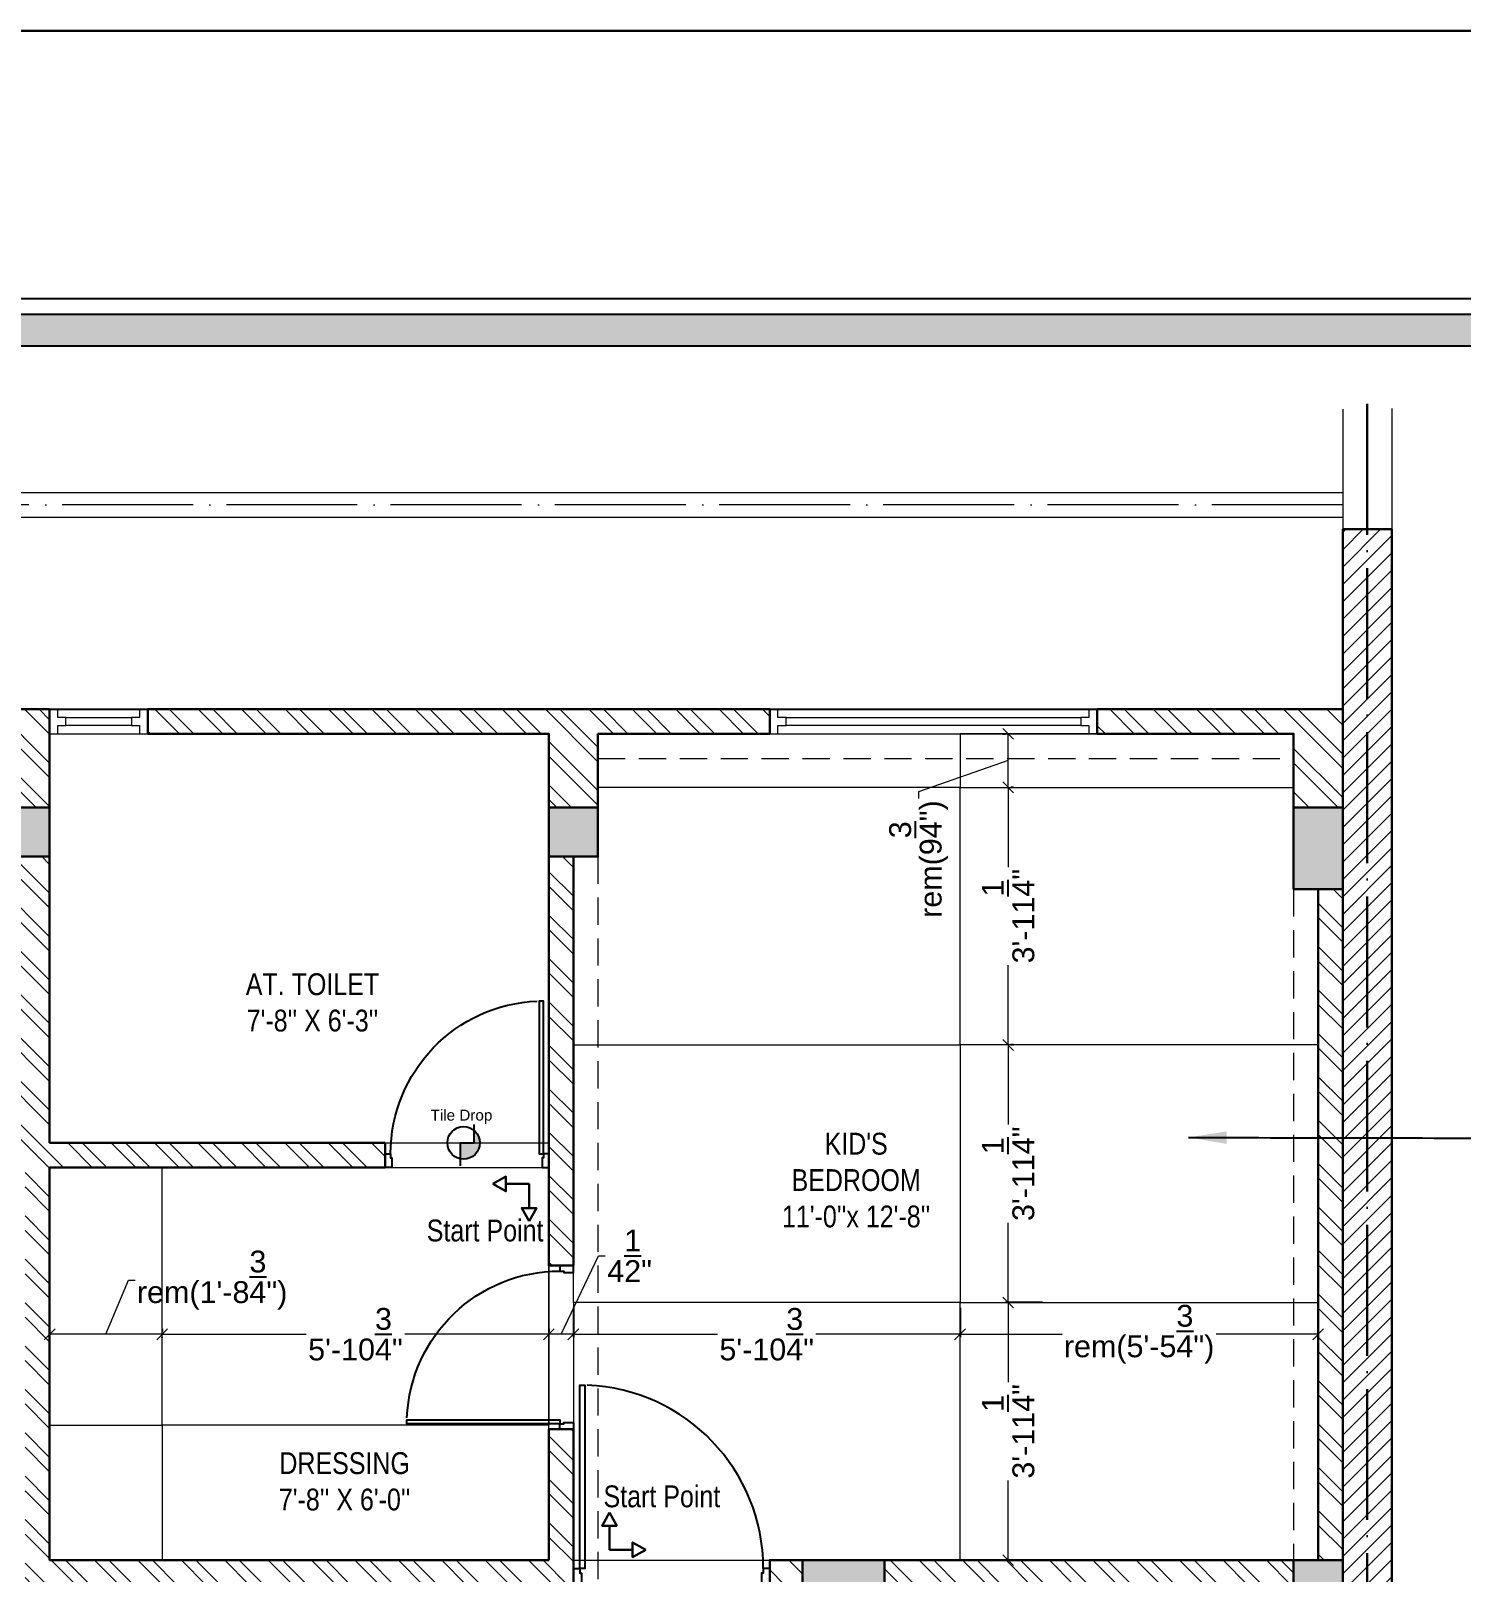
# Model space of a CAD drawing. Header units: millimetres. Extents: x 56222 to 3066687, y -650199 to -121287.
# Drawn here: x 152123.3 to 152385.4, y -179557.8 to -179275.2 of the extents above; entities that cross this region are included whole.
import ezdxf

# ---------------------------------------------------------------- set-up
doc = ezdxf.new("R2010")
doc.units = ezdxf.units.MM
doc.header["$MEASUREMENT"] = 0
doc.header["$PDMODE"] = 35
doc.linetypes.add('ACAD_ISO04W100', pattern=[30, 24, -3, 0, -3])
doc.linetypes.add('DASHED', pattern=[0.75, 0.5, -0.25])
doc.layers.get('Defpoints').update_dxf_attribs({"color": 220})
for name, color, linetype in [('AR DOOR', 40, 'Continuous'), ('AR ELE-5', 134, 'Continuous'), ('WIN', 250, 'Continuous')]:
    doc.layers.add(name, color=color, linetype=linetype)
for name, color, linetype, lineweight in [('COLUMN', 1, 'Continuous', 30), ('dim05', 1, 'Continuous', 13), ('Electrical', 84, 'Continuous', 30), ('FIRST FLOOR', 7, 'Continuous', 9), ('FIRST FLOOR ( DW_RAIL )', 7, 'Continuous', 9), ('FIRST FLOOR ( TEXT )', 7, 'Continuous', 9), ('FIRST FLOOR_( PLine )_', 251, 'Continuous', 30), ('GROUND FLOOR', 7, 'Continuous', 9), ('GROUND FLOOR  ( HATCH )', 251, 'Continuous', 9), ('Labelling', 1, 'Continuous', 25), ('NAME PLATE', 7, 'Continuous', 25), ('wall', 7, 'Continuous', 30), ('X_PLOT', 1, 'Continuous', 9), ('XX~SLAB ( BEAM )~ ( DIM )', 7, 'Continuous', 9)]:
    doc.layers.add(name, color=color, linetype=linetype, lineweight=lineweight)
doc.layers.add('hatch', color=253, linetype='Continuous', lineweight=0, transparency=0.4)
doc.layers.add('XX~SLAB ( PLINE )', color=251, linetype='Continuous', plot=False)
doc.styles.add('Arial', font='arial.ttf')
doc.styles.add('Cn_BT_9 ( BOLD )', font='swisscb.ttf', dxfattribs={"height": 9})
doc.styles.add('KATHA', font='swissc.ttf')
doc.styles.get("Standard").update_dxf_attribs({"font": 'arial.ttf', "height": 6})
doc.dimstyles.new('Cn_BT_9 ( BOLD )', dxfattribs={"dimtxt": 9, "dimasz": 5, "dimexe": 1.5, "dimexo": 0, "dimgap": 0.09, "dimtad": 0, "dimzin": 3, "dimdsep": 46, "dimlunit": 4, "dimtxsty": 'Cn_BT_9 ( BOLD )', "dimblk": 'DOT', "dimcen": 0.09, "dimdle": 1.5, "dimclrd": 251, "dimclre": 251, "dimclrt": 5, "dimadec": 0, "dimazin": 0, "dimtfac": 0.75, "dimtofl": 0, "dimtmove": 0, "dimatfit": 3, "dimfxl": 0, "dimtolj": 1, "dimtzin": 0, "dimlwd": 15, "dimlwe": 15, "dimarcsym": 0})
doc.dimstyles.new('ISO-25', dxfattribs={"dimtxt": 2.5, "dimasz": 1, "dimexe": 0.5, "dimexo": 1, "dimtad": 0, "dimdec": 1, "dimlunit": 4, "dimtxsty": 'Standard', "dimblk": 'OBLIQUE', "dimcen": 2.5, "dimclrd": 1, "dimclre": 1, "dimclrt": 5, "dimadec": 0, "dimazin": 0, "dimtfac": 1, "dimtdec": 1, "dimtmove": 0, "dimatfit": 3, "dimfxl": 1, "dimlwd": -1, "dimarcsym": 0})
pattern_1 = [(50, (0, 0), (3.586300913, -0.313760675), [0.375, -4.125]), (355, (0, 0), (-0.69375667, 3.76096067), [0.3, -3.3]), (100.4514445, (0.299, -0.026), (2.892544234, 3.447199955), [0.31870096, -3.50571056]), (46.1842, (0, 1), (5.33620665, -0.8275964), [0.5625, -6.1875]), (96.6356355, (0.4447, 0.931), (4.67330973, 4.870593), [0.47805171, -5.2585688]), (351.184164, (0, 1), (4.67330973, 4.870593), [0.45, -4.95]), (21, (0.5, 0.75), (2.98453526, -2.013094453), [0.375, -4.125]), (326, (0.5, 0.75), (1.21657666, 3.625750225), [0.3, -3.3]), (71.4514447, (0.7487, 0.5822), (4.201111884, 1.612655764), [0.31870095, -3.50571056]), (37.5, (0, 0), (0.0607992766, 1.664469269), [0, -3.26, 0, -3.35, 0, -3.3125]), (7.5, (0, 0), (1.315347687, 1.97205856), [0, -1.91, 0, -3.185, 0, -1.2625]), (327.5, (-1.115, 0), (2.669112181, -0.112774359), [0, -1.25, 0, -3.9, 0, -5.175]), (317.5, (-1.615, 0), (2.915930847, 0.500524912), [0, -1.625, 0, -2.59, 0, -3.675])]

# ---------------------------------------------------------------- blocks, each defined once
blk = doc.blocks.new('*U19')
for points in [[(-1160, 0), (-1120, 0), (-1120, 30), (-1110, 30), (-1110, 100), (-1160, 100)], [(40, 0), (0, 0), (0, 30), (-10, 30), (-10, 100), (40, 100)], [(0, 0), (0, -1120), (-30, -1120), (-30, 0)]]:
    blk.add_lwpolyline(points, close=True)
at = {"layer": 'AR ELE-5', "linetype": 'ByBlock', "ltscale": 15}
blk.add_arc((1.6, 0.7), 1121.6, 180.03474, 267.62699, dxfattribs=at)
blk = doc.blocks.new('*U29')
for points in [[(-40, 0), (0, 0), (0, 30), (10, 30), (10, 100), (-40, 100)], [(0, 0), (0, -1120), (30, -1120), (30, 0)], [(1160, 0), (1120, 0), (1120, 30), (1110, 30), (1110, 100), (1160, 100)]]:
    blk.add_lwpolyline(points, close=True)
at = {"layer": 'AR ELE-5', "linetype": 'ByBlock', "ltscale": 15}
blk.add_arc((-2, 1), 1122, 272.373, 359.9653, dxfattribs=at)
blk = doc.blocks.new('sd d')
at = {"color": 5, "lineweight": 30}
for p, q in [((3321370.72, -510816.44, 0), (3321370.72, -510812.03, 0)), ((3321366.49, -510816.44, 0), (3321370.72, -510816.44, 0))]:
    blk.add_line(p, q, dxfattribs=at)
at = {"color": 5, "lineweight": 30, "elevation": 0}
for points in [[(3321370.72, -510812.03), (3321369.37, -510812.03), (3321370.72, -510809.6)], [(3321370.72, -510812.03), (3321372.06, -510812.03), (3321370.72, -510809.6)], [(3321366.49, -510816.44), (3321366.49, -510815.09), (3321364.06, -510816.44)], [(3321366.49, -510816.44), (3321366.49, -510817.78), (3321364.06, -510816.44)]]:
    blk.add_lwpolyline(points, dxfattribs=at)
blk = doc.blocks.new('LAYOUT FILE')
at = {"layer": 'NAME PLATE', "true_color": 0xd39e00}
h = blk.add_hatch(color=42, dxfattribs=at)
h.paths.add_polyline_path([(3346889.83, -513806.18), (3346889.83, -514260.7), (3347535.56, -514260.7), (3347535.56, -513806.18)])
h.paths.add_polyline_path([(3346894.36, -513810.71), (3347531.03, -513810.71), (3347531.03, -514256.17), (3346894.36, -514256.17)], flags=16)
at = {"layer": 'NAME PLATE', "color": 42, "true_color": 0xd39e00}
for points in [[(3346887.56, -513803.91), (3347537.83, -513803.91), (3347537.83, -514262.96), (3346887.56, -514262.96)], [(3346889.83, -513806.18), (3347535.56, -513806.18), (3347535.56, -514260.7), (3346889.83, -514260.7)], [(3346894.36, -513810.71), (3347531.03, -513810.71), (3347531.03, -514256.17), (3346894.36, -514256.17)]]:
    blk.add_lwpolyline(points, close=True, dxfattribs=at)
blk = doc.blocks.new('_Oblique')
at = {"layer": 'wall', "color": 0, "lineweight": -2}
blk.add_line((-0.5, -0.5), (0.5, 0.5), dxfattribs=at)
blk = doc.blocks.new('*D200')
at = {"layer": 'Defpoints', "color": 0, "lineweight": 30, "transparency": 16777216}
for p in [(152302.38, -179508.4), (152309.69, -179508.4), (152309.69, -179555.63)]:
    blk.add_point(p, dxfattribs=at)
at = {"layer": 'dim05', "color": 1, "linetype": 'Continuous', "lineweight": -2, "transparency": 16777216}
for p, q in [((152308.69, -179508.4), (152301.88, -179508.4)), ((152308.69, -179555.63), (152301.88, -179555.63))]:
    blk.add_line(p, q, dxfattribs=at)
at = {"layer": 'dim05', "color": 1, "linetype": 'Continuous', "transparency": 16777216}
for p, q in [((152302.38, -179508.4), (152302.38, -179523.01)), ((152302.38, -179555.63), (152302.38, -179541.03))]:
    blk.add_line(p, q, dxfattribs=at)
at = {"layer": 'dim05', "color": 1, "transparency": 16777216, "xscale": 2, "yscale": 2, "zscale": 2}
for p, rotation in [((152302.38, -179508.4), 90), ((152302.38, -179555.63), 270)]:
    blk.add_blockref('_Oblique', p, dxfattribs=dict(at, rotation=rotation))
at = {"layer": 'dim05', "color": 5, "lineweight": 25, "transparency": 16777216, "insert": (152302.38, -179532.02), "char_height": 4, "attachment_point": 5, "rotation": 90, "style": 'Arial'}
blk.add_mtext('3\'-11{\\H1x;\\S1/4;}"', dxfattribs=at)
blk = doc.blocks.new('*D201')
at = {"layer": 'Defpoints', "color": 0, "lineweight": 30, "transparency": 16777216}
for p in [(152302.38, -179461.18), (152302.38, -179461.18), (152302.38, -179508.4)]:
    blk.add_point(p, dxfattribs=at)
at = {"layer": 'dim05', "color": 1, "linetype": 'Continuous', "transparency": 16777216}
for p, q in [((152302.38, -179461.18), (152302.38, -179475.78)), ((152302.38, -179508.4), (152302.38, -179493.8))]:
    blk.add_line(p, q, dxfattribs=at)
at = {"layer": 'dim05', "color": 1, "linetype": 'Continuous', "lineweight": -2, "transparency": 16777216}
for p, q in [((152303.38, -179461.18), (152302.88, -179461.18)), ((152303.38, -179508.4), (152302.88, -179508.4))]:
    blk.add_line(p, q, dxfattribs=at)
at = {"layer": 'dim05', "color": 1, "transparency": 16777216, "xscale": 2, "yscale": 2, "zscale": 2}
for p, rotation in [((152302.38, -179461.18), 90), ((152302.38, -179508.4), 270)]:
    blk.add_blockref('_Oblique', p, dxfattribs=dict(at, rotation=rotation))
at = {"layer": 'dim05', "color": 5, "lineweight": 25, "transparency": 16777216, "insert": (152302.38, -179484.79), "char_height": 4, "attachment_point": 5, "rotation": 90, "style": 'Arial'}
blk.add_mtext('3\'-11{\\H1x;\\S1/4;}"', dxfattribs=at)
blk = doc.blocks.new('*D202')
at = {"layer": 'Defpoints', "color": 0, "lineweight": 30, "transparency": 16777216}
for p in [(152302.38, -179413.95), (152302.38, -179413.95), (152302.38, -179461.18)]:
    blk.add_point(p, dxfattribs=at)
at = {"layer": 'dim05', "color": 1, "linetype": 'Continuous', "transparency": 16777216}
for p, q in [((152302.38, -179413.95), (152302.38, -179428.55)), ((152302.38, -179461.18), (152302.38, -179446.57))]:
    blk.add_line(p, q, dxfattribs=at)
at = {"layer": 'dim05', "color": 1, "linetype": 'Continuous', "lineweight": -2, "transparency": 16777216}
for p, q in [((152303.38, -179413.95), (152302.88, -179413.95)), ((152303.38, -179461.18), (152302.88, -179461.18))]:
    blk.add_line(p, q, dxfattribs=at)
at = {"layer": 'dim05', "color": 1, "transparency": 16777216, "xscale": 2, "yscale": 2, "zscale": 2}
for p, rotation in [((152302.38, -179413.95), 90), ((152302.38, -179461.18), 270)]:
    blk.add_blockref('_Oblique', p, dxfattribs=dict(at, rotation=rotation))
at = {"layer": 'dim05', "color": 5, "lineweight": 25, "transparency": 16777216, "insert": (152302.38, -179437.56), "char_height": 4, "attachment_point": 5, "rotation": 90, "style": 'Arial'}
blk.add_mtext('3\'-11{\\H1x;\\S1/4;}"', dxfattribs=at)
blk = doc.blocks.new('*D203')
at = {"layer": 'Defpoints', "color": 0, "lineweight": 30, "transparency": 16777216}
for p in [(152302.38, -179404.13), (152302.38, -179404.13), (152302.38, -179413.95)]:
    blk.add_point(p, dxfattribs=at)
at = {"layer": 'dim05', "color": 1, "linetype": 'Continuous', "lineweight": -2, "transparency": 16777216}
for p, q in [((152301.38, -179404.13), (152301.88, -179404.13)), ((152303.38, -179413.95), (152302.88, -179413.95))]:
    blk.add_line(p, q, dxfattribs=at)
at = {"layer": 'dim05', "color": 1, "linetype": 'Continuous', "transparency": 16777216}
for p, q in [((152302.38, -179413.95), (152302.38, -179404.13)), ((152302.38, -179409.04), (152285.97, -179414.77)), ((152285.97, -179414.77), (152285.97, -179416.02))]:
    blk.add_line(p, q, dxfattribs=at)
at = {"layer": 'dim05', "color": 1, "transparency": 16777216, "xscale": 2, "yscale": 2, "zscale": 2}
for p, rotation in [((152302.38, -179404.13), 90), ((152302.38, -179413.95), 270)]:
    blk.add_blockref('_Oblique', p, dxfattribs=dict(at, rotation=rotation))
at = {"layer": 'dim05', "color": 5, "lineweight": 25, "transparency": 16777216, "insert": (152285.97, -179427.1), "char_height": 4, "attachment_point": 5, "rotation": 90, "style": 'Arial'}
blk.add_mtext('rem(9{\\H1x;\\S3/4;}")', dxfattribs=at)
blk = doc.blocks.new('DF DF D')
at = {"layer": 'WIN'}
h = blk.add_hatch(color=256, dxfattribs=at)
h.dxf.hatch_style = 1
h.paths.add_polyline_path([(3351769.17, -515756.21), (3351769.17, -515753.29, 0.049939), (3351768.58, -515753.23, 0.699776), (3351766.66, -515758.48), (3351766.66, -515756.21)])
blk.add_lwpolyline([(3351769.17, -515752), (3351769.17, -515756.21), (3351766.66, -515756.21), (3351766.66, -515759.61)], dxfattribs=at)
blk.add_circle((3351768.58, -515756.21), 2.98, dxfattribs=at)
blk = doc.blocks.new('*D206')
at = {"layer": 'Defpoints', "color": 0, "lineweight": 30, "transparency": 16777216}
for p in [(152222.69, -179508.4), (152293.55, -179508.4), (152293.55, -179514.23)]:
    blk.add_point(p, dxfattribs=at)
at = {"layer": 'dim05', "color": 1, "linetype": 'Continuous', "lineweight": -2, "transparency": 16777216}
for p, q in [((152222.69, -179509.4), (152222.69, -179514.73)), ((152293.55, -179509.4), (152293.55, -179514.73))]:
    blk.add_line(p, q, dxfattribs=at)
at = {"layer": 'dim05', "color": 1, "linetype": 'Continuous', "transparency": 16777216}
for p, q in [((152222.69, -179514.23), (152249.11, -179514.23)), ((152293.55, -179514.23), (152267.13, -179514.23))]:
    blk.add_line(p, q, dxfattribs=at)
at = {"layer": 'dim05', "color": 1, "transparency": 16777216, "xscale": 2, "yscale": 2, "zscale": 2, "rotation": 180}
blk.add_blockref('_Oblique', (152222.69, -179514.23), dxfattribs=at)
at = {"layer": 'dim05', "color": 1, "transparency": 16777216, "xscale": 2, "yscale": 2, "zscale": 2}
blk.add_blockref('_Oblique', (152293.55, -179514.23), dxfattribs=at)
at = {"layer": 'dim05', "color": 5, "lineweight": 25, "transparency": 16777216, "insert": (152258.12, -179514.23), "char_height": 4, "attachment_point": 5, "style": 'Arial'}
blk.add_mtext('5\'-10{\\H1x;\\S3/4;}"', dxfattribs=at)
blk = doc.blocks.new('*D207')
at = {"layer": 'Defpoints', "color": 0, "lineweight": 30, "transparency": 16777216}
for p in [(152293.55, -179514.73), (152359.19, -179514.23), (152359.19, -179514.73)]:
    blk.add_point(p, dxfattribs=at)
at = {"layer": 'dim05', "color": 1, "linetype": 'Continuous', "transparency": 16777216}
for p, q in [((152293.55, -179514.23), (152312.28, -179514.23)), ((152359.19, -179514.23), (152340.47, -179514.23))]:
    blk.add_line(p, q, dxfattribs=at)
at = {"layer": 'dim05', "color": 1, "transparency": 16777216, "xscale": 2, "yscale": 2, "zscale": 2, "rotation": 180}
blk.add_blockref('_Oblique', (152293.55, -179514.23), dxfattribs=at)
at = {"layer": 'dim05', "color": 1, "transparency": 16777216, "xscale": 2, "yscale": 2, "zscale": 2}
blk.add_blockref('_Oblique', (152359.19, -179514.23), dxfattribs=at)
at = {"layer": 'dim05', "color": 5, "lineweight": 25, "transparency": 16777216, "insert": (152326.37, -179514.23), "char_height": 4, "attachment_point": 5, "style": 'Arial'}
blk.add_mtext('rem(5\'-5{\\H1x;\\S3/4;}")', dxfattribs=at)
blk = doc.blocks.new('*D212')
at = {"layer": 'Defpoints', "color": 0, "lineweight": 30, "transparency": 16777216}
for p in [(152218.19, -179514.23), (152218.19, -179514.23), (152222.69, -179514.23)]:
    blk.add_point(p, dxfattribs=at)
at = {"layer": 'dim05', "color": 1, "linetype": 'Continuous', "transparency": 16777216}
for p, q in [((152220.44, -179514.23), (152227.28, -179499.83)), ((152227.28, -179499.83), (152228.53, -179499.83)), ((152222.69, -179514.23), (152218.19, -179514.23))]:
    blk.add_line(p, q, dxfattribs=at)
at = {"layer": 'dim05', "color": 1, "linetype": 'Continuous', "lineweight": -2, "transparency": 16777216}
for p, q in [((152218.19, -179513.23), (152218.19, -179513.73)), ((152222.69, -179513.23), (152222.69, -179513.73))]:
    blk.add_line(p, q, dxfattribs=at)
at = {"layer": 'dim05', "color": 1, "transparency": 16777216, "xscale": 2, "yscale": 2, "zscale": 2, "rotation": 180}
blk.add_blockref('_Oblique', (152218.19, -179514.23), dxfattribs=at)
at = {"layer": 'dim05', "color": 1, "transparency": 16777216, "xscale": 2, "yscale": 2, "zscale": 2}
blk.add_blockref('_Oblique', (152222.69, -179514.23), dxfattribs=at)
at = {"layer": 'dim05', "color": 5, "lineweight": 25, "transparency": 16777216, "insert": (152232.99, -179499.83), "char_height": 4, "attachment_point": 5, "style": 'Arial'}
blk.add_mtext('4{\\H1x;\\S1/2;}"', dxfattribs=at)
blk = doc.blocks.new('*D213')
at = {"layer": 'Defpoints', "color": 0, "lineweight": 30, "transparency": 16777216}
for p in [(152147.32, -179513.85), (152147.32, -179514.23), (152218.19, -179514.23)]:
    blk.add_point(p, dxfattribs=at)
at = {"layer": 'dim05', "color": 1, "linetype": 'Continuous', "transparency": 16777216}
for p, q in [((152147.32, -179514.23), (152173.74, -179514.23)), ((152218.19, -179514.23), (152191.77, -179514.23))]:
    blk.add_line(p, q, dxfattribs=at)
at = {"layer": 'dim05', "color": 1, "linetype": 'Continuous', "lineweight": -2, "transparency": 16777216}
for p, q in [((152147.32, -179514.85), (152147.32, -179514.73)), ((152218.19, -179513.23), (152218.19, -179513.73))]:
    blk.add_line(p, q, dxfattribs=at)
at = {"layer": 'dim05', "color": 1, "transparency": 16777216, "xscale": 2, "yscale": 2, "zscale": 2, "rotation": 180}
blk.add_blockref('_Oblique', (152147.32, -179514.23), dxfattribs=at)
at = {"layer": 'dim05', "color": 1, "transparency": 16777216, "xscale": 2, "yscale": 2, "zscale": 2}
blk.add_blockref('_Oblique', (152218.19, -179514.23), dxfattribs=at)
at = {"layer": 'dim05', "color": 5, "lineweight": 25, "transparency": 16777216, "insert": (152182.75, -179514.23), "char_height": 4, "attachment_point": 5, "style": 'Arial'}
blk.add_mtext('5\'-10{\\H1x;\\S3/4;}"', dxfattribs=at)
blk = doc.blocks.new('*D214')
at = {"layer": 'Defpoints', "color": 0, "lineweight": 30, "transparency": 16777216}
for p in [(152126.69, -179514.23), (152126.69, -179514.23), (152147.32, -179514.23)]:
    blk.add_point(p, dxfattribs=at)
at = {"layer": 'dim05', "color": 1, "linetype": 'Continuous', "transparency": 16777216}
for p, q in [((152137, -179514.23), (152141.13, -179504.29)), ((152141.13, -179504.29), (152142.38, -179504.29)), ((152147.32, -179514.23), (152126.69, -179514.23))]:
    blk.add_line(p, q, dxfattribs=at)
at = {"layer": 'dim05', "color": 1, "linetype": 'Continuous', "lineweight": -2, "transparency": 16777216}
for p, q in [((152126.69, -179513.23), (152126.69, -179513.73)), ((152147.32, -179513.23), (152147.32, -179513.73))]:
    blk.add_line(p, q, dxfattribs=at)
at = {"layer": 'dim05', "color": 1, "transparency": 16777216, "xscale": 2, "yscale": 2, "zscale": 2, "rotation": 180}
blk.add_blockref('_Oblique', (152126.69, -179514.23), dxfattribs=at)
at = {"layer": 'dim05', "color": 1, "transparency": 16777216, "xscale": 2, "yscale": 2, "zscale": 2}
blk.add_blockref('_Oblique', (152147.32, -179514.23), dxfattribs=at)
at = {"layer": 'dim05', "color": 5, "lineweight": 25, "transparency": 16777216, "insert": (152156.48, -179504.29), "char_height": 4, "attachment_point": 5, "style": 'Arial'}
blk.add_mtext('rem(1\'-8{\\H1x;\\S3/4;}")', dxfattribs=at)
blk = doc.blocks.new('_Dot')
at = {"color": 0, "linetype": 'ByBlock', "lineweight": -2}
blk.add_line((-0.5, 0), (-1, 0), dxfattribs=at)
at = {"color": 0, "linetype": 'ByBlock', "const_width": 0.5}
blk.add_lwpolyline([(-0.25, 0, 1), (0.25, 0, 1)], format="xyb", close=True, dxfattribs=at)

msp = doc.modelspace()

# ---------------------------------------------------------------- hatches: boundary and pattern name
at = {"layer": 'GROUND FLOOR  ( HATCH )'}
h = msp.add_hatch(dxfattribs=at)
h.set_pattern_fill('ANSI31', color=6, scale=18, style=0)
h.set_pattern_definition([(45, (35832.0018, -17096.9604), (-1.590990258, 1.590990258), [])])
h.paths.add_polyline_path([(152372.688, -179366.635), (152363.688, -179366.635), (152363.688, -179710.135), (152372.688, -179710.135)])
at = {"layer": 'hatch', "lineweight": 0, "true_color": 0x636466, "transparency": 33554610}
h = msp.add_hatch(dxfattribs=at)
h.set_pattern_fill('ANSI32', color=251, scale=15, angle=90, style=0)
h.paths.add_polyline_path([(151972.188, -179560.135), (151963.188, -179560.135), (151963.188, -179642.635), (151972.188, -179642.635)])
h.paths.add_polyline_path([(151972.188, -179483.635), (152060.188, -179483.635), (152060.188, -179481.135), (152060.188, -179479.135), (151963.188, -179479.135), (151963.188, -179483.635), (151963.188, -179545.135), (151972.188, -179545.135)])
h.paths.add_polyline_path([(152126.688, -179426.635), (152117.688, -179426.635), (152117.688, -179479.135), (152105.688, -179479.135), (152105.688, -179483.635), (152122.188, -179483.635), (152122.188, -179560.135), (152222.688, -179560.135), (152222.688, -179557.135), (152222.688, -179531.635), (152220.188, -179531.635), (152218.188, -179531.635), (152218.188, -179555.635), (152147.322, -179555.635), (152126.688, -179555.635), (152126.688, -179530.865), (152126.688, -179483.635), (152147.322, -179483.635), (152188.188, -179483.635), (152188.188, -179481.135), (152188.188, -179479.135), (152126.688, -179479.135)])
h.paths.add_polyline_path([(152222.688, -179426.635), (152218.188, -179426.635), (152218.188, -179501.635), (152222.688, -179501.635), (152222.688, -179461.175)])
h.paths.add_polyline_path([(152227.188, -179404.135), (152258.688, -179404.135), (152258.688, -179399.635), (152144.688, -179399.635), (152144.688, -179404.135), (152218.188, -179404.135), (152218.188, -179417.635), (152227.188, -179417.635)])
h.paths.add_polyline_path([(152126.688, -179399.635), (151963.188, -179399.635), (151963.188, -179417.635), (151972.188, -179417.635), (151972.188, -179404.135), (152117.688, -179404.135), (152117.688, -179417.635), (152126.688, -179417.635)])
h.paths.add_polyline_path([(151972.188, -179432.635), (151963.188, -179432.635), (151963.188, -179461.135), (151972.188, -179461.135)])
h.paths.add_polyline_path([(152363.688, -179399.635), (152318.688, -179399.635), (152318.688, -179404.135), (152354.688, -179404.135), (152354.688, -179413.945), (152354.688, -179417.635), (152363.688, -179417.635)])
h.paths.add_polyline_path([(152354.688, -179555.635), (152293.554, -179555.635), (152279.688, -179555.635), (152279.688, -179560.135), (152340.054, -179560.135), (152354.688, -179560.135)])
h.paths.add_polyline_path([(152264.688, -179555.635), (152258.688, -179555.635), (152258.688, -179560.135), (152264.688, -179560.135)])
h.paths.add_polyline_path([(152363.688, -179570.635), (152359.188, -179570.635), (152359.188, -179607.365), (152359.188, -179654.594), (152359.188, -179687.635), (152340.054, -179687.635), (152321.683, -179687.635), (152321.683, -179692.135), (152354.688, -179692.135), (152354.688, -179695.135), (152363.688, -179695.135)])
h.paths.add_polyline_path([(152350.751, -179659.908), (152377.223, -179659.908), (152377.223, -179651.665), (152350.751, -179651.665)], flags=9)
h = msp.add_hatch(dxfattribs=at)
h.set_pattern_fill('AR-CONC', color=251, scale=0.5)
h.set_pattern_definition(pattern_1)
h.paths.add_polyline_path([(152126.688, -179417.635), (152117.688, -179417.635), (152117.688, -179426.635), (152126.688, -179426.635)])
h.paths.add_polyline_path([(152227.188, -179417.635), (152218.188, -179417.635), (152218.188, -179426.635), (152227.188, -179426.635)])
h.paths.add_polyline_path([(152363.688, -179417.635), (152354.688, -179417.635), (152354.688, -179432.635), (152359.188, -179432.635), (152363.688, -179432.635)])
h = msp.add_hatch(dxfattribs=at)
h.set_pattern_fill('ANSI32', color=251, scale=15, angle=90, style=0)
h.paths.add_polyline_path([(152363.688, -179432.635), (152359.188, -179432.635), (152359.188, -179461.175), (152359.188, -179508.405), (152359.188, -179555.635), (152363.688, -179555.635)])
h = msp.add_hatch(dxfattribs=at)
h.set_pattern_fill('ANSI32', color=251, scale=15, angle=90, style=0)
h.paths.add_polyline_path([(152264.688, -179701.135), (152164.188, -179701.135), (152164.188, -179705.635), (152164.188, -179710.135), (152264.688, -179710.135)])
h.paths.add_polyline_path([(152131.188, -179701.135), (152126.688, -179701.135), (152126.688, -179710.135), (152131.188, -179710.135)])
h.paths.add_polyline_path([(152126.688, -179710.135), (152122.188, -179710.135), (152122.188, -179746.135), (152126.688, -179746.135)])
h.paths.add_polyline_path([(152126.688, -179620.135), (152122.188, -179620.135), (152122.188, -179669.107), (152122.188, -179669.635), (152101.188, -179669.635), (152101.188, -179674.135), (152122.188, -179674.135), (152122.188, -179695.135), (152126.688, -179695.135)])
h.paths.add_polyline_path([(151993.188, -179669.635), (151972.188, -179669.635), (151963.188, -179669.635), (151963.188, -179674.135), (151993.188, -179674.135)])
h.paths.add_polyline_path([(152269.188, -179654.594), (152269.188, -179607.365), (152269.188, -179600.635), (152264.688, -179600.635), (152264.688, -179607.365), (152264.688, -179695.135), (152273.688, -179695.135), (152273.688, -179692.135), (152297.683, -179692.135), (152297.683, -179687.635), (152269.188, -179687.635)])
h.paths.add_polyline_path([(152350.751, -179659.908), (152377.223, -179659.908), (152377.223, -179651.665), (152350.751, -179651.665)], flags=9)
h.paths.add_polyline_path([(152067.798, -179476.158), (152080.132, -179476.158), (152080.132, -179472.037), (152067.798, -179472.037)], flags=9)
h.paths.add_polyline_path([(152196.027, -179476.158), (152208.361, -179476.158), (152208.361, -179472.037), (152196.027, -179472.037)], flags=9)
h.paths.add_polyline_path([(152227.306, -179548.22), (152250.277, -179548.22), (152250.277, -179539.843), (152227.306, -179539.843)], flags=9)
h.paths.add_polyline_path([(152194.906, -179499.479), (152217.877, -179499.479), (152217.877, -179491.103), (152194.906, -179491.103)], flags=9)
h.paths.add_polyline_path([(152167.6, -179548.817), (152193.928, -179548.817), (152193.928, -179533.748), (152167.6, -179533.748)], flags=9)
h.paths.add_polyline_path([(152161.703, -179461.01), (152188.03, -179461.01), (152188.03, -179445.941), (152161.703, -179445.941)], flags=9)
h.paths.add_polyline_path([(152259.517, -179496.97), (152289.332, -179496.97), (152289.332, -179475.133), (152259.517, -179475.133)], flags=9)
h.paths.add_polyline_path([(152022.856, -179449.802), (152072.344, -179449.802), (152072.344, -179434.728), (152022.856, -179434.728)], flags=9)
h = msp.add_hatch(dxfattribs=at)
h.set_pattern_fill('AR-CONC', color=251, scale=0.5)
h.set_pattern_definition(pattern_1)
h.paths.add_polyline_path([(151972.188, -179695.135), (151963.188, -179695.135), (151963.188, -179710.135), (151972.188, -179710.135)])
h.paths.add_polyline_path([(152067.798, -179476.158), (152080.132, -179476.158), (152080.132, -179472.037), (152067.798, -179472.037)], flags=9)
h.paths.add_polyline_path([(152196.027, -179476.158), (152208.361, -179476.158), (152208.361, -179472.037), (152196.027, -179472.037)], flags=9)
h.paths.add_polyline_path([(152269.557, -179582.303), (152292.529, -179582.303), (152292.529, -179573.926), (152269.557, -179573.926)], flags=9)
h.paths.add_polyline_path([(152241.391, -179582.041), (152264.362, -179582.041), (152264.362, -179573.664), (152241.391, -179573.664)], flags=9)
h.paths.add_polyline_path([(152227.306, -179548.22), (152250.277, -179548.22), (152250.277, -179539.843), (152227.306, -179539.843)], flags=9)
h.paths.add_polyline_path([(152194.906, -179499.479), (152217.877, -179499.479), (152217.877, -179491.103), (152194.906, -179491.103)], flags=9)
h.paths.add_polyline_path([(152141.551, -179607.588), (152153.824, -179607.588), (152153.824, -179595.023), (152141.551, -179595.023)], flags=9)
h.paths.add_polyline_path([(152299.66, -179702.174), (152323.936, -179702.174), (152323.936, -179691.703), (152299.66, -179691.703)], flags=9)
h.paths.add_polyline_path([(152167.6, -179548.817), (152193.928, -179548.817), (152193.928, -179533.748), (152167.6, -179533.748)], flags=9)
h.paths.add_polyline_path([(152161.703, -179461.01), (152188.03, -179461.01), (152188.03, -179445.941), (152161.703, -179445.941)], flags=9)
h.paths.add_polyline_path([(152259.517, -179496.97), (152289.332, -179496.97), (152289.332, -179475.133), (152259.517, -179475.133)], flags=9)
h.paths.add_polyline_path([(152194.155, -179582.082), (152239.061, -179582.082), (152239.061, -179573.705), (152194.155, -179573.705)], flags=9)
h.paths.add_polyline_path([(152033.961, -179595.627), (152065.101, -179595.627), (152065.101, -179573.79), (152033.961, -179573.79)], flags=9)
h.paths.add_polyline_path([(152022.856, -179449.802), (152072.344, -179449.802), (152072.344, -179434.728), (152022.856, -179434.728)], flags=9)
h = msp.add_hatch(dxfattribs=at)
h.set_pattern_fill('AR-CONC', color=251, scale=0.5)
h.set_pattern_definition(pattern_1)
h.paths.add_polyline_path([(152126.688, -179701.135), (152126.688, -179695.135), (152117.688, -179695.135), (152117.688, -179710.135), (152126.688, -179710.135)])
h.paths.add_polyline_path([(152273.688, -179695.135), (152264.688, -179695.135), (152264.688, -179701.135), (152264.688, -179710.135), (152269.188, -179710.135), (152273.688, -179710.135)])
h.paths.add_polyline_path([(152067.798, -179476.158), (152080.132, -179476.158), (152080.132, -179472.037), (152067.798, -179472.037)], flags=9)
h.paths.add_polyline_path([(152196.027, -179476.158), (152208.361, -179476.158), (152208.361, -179472.037), (152196.027, -179472.037)], flags=9)
h.paths.add_polyline_path([(152269.557, -179582.303), (152292.529, -179582.303), (152292.529, -179573.926), (152269.557, -179573.926)], flags=9)
h.paths.add_polyline_path([(152241.391, -179582.041), (152264.362, -179582.041), (152264.362, -179573.664), (152241.391, -179573.664)], flags=9)
h.paths.add_polyline_path([(152227.306, -179548.22), (152250.277, -179548.22), (152250.277, -179539.843), (152227.306, -179539.843)], flags=9)
h.paths.add_polyline_path([(152194.906, -179499.479), (152217.877, -179499.479), (152217.877, -179491.103), (152194.906, -179491.103)], flags=9)
h.paths.add_polyline_path([(152141.551, -179607.588), (152153.824, -179607.588), (152153.824, -179595.023), (152141.551, -179595.023)], flags=9)
h.paths.add_polyline_path([(152299.66, -179702.174), (152323.936, -179702.174), (152323.936, -179691.703), (152299.66, -179691.703)], flags=9)
h.paths.add_polyline_path([(152167.6, -179548.817), (152193.928, -179548.817), (152193.928, -179533.748), (152167.6, -179533.748)], flags=9)
h.paths.add_polyline_path([(152161.703, -179461.01), (152188.03, -179461.01), (152188.03, -179445.941), (152161.703, -179445.941)], flags=9)
h.paths.add_polyline_path([(152259.517, -179496.97), (152289.332, -179496.97), (152289.332, -179475.133), (152259.517, -179475.133)], flags=9)
h.paths.add_polyline_path([(152194.155, -179582.082), (152239.061, -179582.082), (152239.061, -179573.705), (152194.155, -179573.705)], flags=9)
h.paths.add_polyline_path([(152033.961, -179595.627), (152065.101, -179595.627), (152065.101, -179573.79), (152033.961, -179573.79)], flags=9)
h.paths.add_polyline_path([(152022.856, -179449.802), (152072.344, -179449.802), (152072.344, -179434.728), (152022.856, -179434.728)], flags=9)
h = msp.add_hatch(dxfattribs=at)
h.set_pattern_fill('AR-CONC', color=251, scale=0.5)
h.set_pattern_definition(pattern_1)
h.paths.add_polyline_path([(152279.688, -179555.635), (152264.688, -179555.635), (152264.688, -179560.135), (152264.688, -179564.635), (152267.688, -179564.635), (152269.188, -179564.635), (152279.688, -179564.635)])
h.paths.add_polyline_path([(152363.688, -179555.635), (152354.688, -179555.635), (152354.688, -179570.635), (152363.688, -179570.635)])

# ---------------------------------------------------------------- linework, layer by layer
at = {"layer": 'COLUMN'}
for points in [[(152117.688, -179417.635), (152126.688, -179417.635), (152126.688, -179426.635), (152117.688, -179426.635)], [(152218.188, -179417.635), (152227.188, -179417.635), (152227.188, -179426.635), (152218.188, -179426.635)], [(152354.688, -179417.635), (152363.688, -179417.635), (152363.688, -179432.635), (152354.688, -179432.635)], [(152279.688, -179555.635), (152279.688, -179564.635), (152264.688, -179564.635), (152264.688, -179555.635)], [(152354.688, -179555.635), (152363.688, -179555.635), (152363.688, -179570.635), (152354.688, -179570.635)]]:
    msp.add_lwpolyline(points, close=True, dxfattribs=at)
at = {"layer": 'dim05', "color": 3, "lineweight": 30}
msp.add_lwpolyline([(150904.03, -179275.246), (154243.905, -179275.246), (154243.905, -179985.574), (150904.03, -179985.574)], close=True, dxfattribs=at)
at = {"layer": 'FIRST FLOOR'}
for p, q in [((151963.188, -179399.635), (152363.688, -179399.635)), ((152126.688, -179479.135), (152126.688, -179399.635)), ((152144.688, -179404.135), (152144.688, -179399.635)), ((152258.688, -179404.135), (152258.688, -179399.635)), ((152318.688, -179404.135), (152318.688, -179399.635)), ((152363.688, -179399.635), (152363.688, -179710.135)), ((152126.688, -179404.135), (152218.188, -179404.135)), ((152218.188, -179555.635), (152218.188, -179404.135)), ((152227.188, -179404.135), (152354.688, -179404.135)), ((152227.188, -179426.635), (152227.188, -179404.135)), ((152354.688, -179404.135), (152354.688, -179432.635)), ((152222.688, -179501.635), (152222.688, -179426.635)), ((152126.688, -179479.135), (152218.188, -179479.135)), ((152188.188, -179483.635), (152188.188, -179479.135)), ((152126.688, -179483.635), (152188.188, -179483.635)), ((152126.688, -179483.635), (152126.688, -179555.635)), ((152218.188, -179501.635), (152222.688, -179501.635)), ((152218.188, -179531.635), (152222.688, -179531.635)), ((152222.688, -179560.135), (152222.688, -179531.635)), ((152126.688, -179555.635), (152218.188, -179555.635)), ((152264.688, -179555.635), (152264.688, -179560.135)), ((152264.688, -179555.635), (152354.688, -179555.635))]:
    msp.add_line(p, q, dxfattribs=at)
at = {"layer": 'FIRST FLOOR ( DW_RAIL )'}
for points in [[(152144.688, -179399.635), (152143.188, -179399.635), (152143.188, -179401.135), (152141.688, -179401.135), (152141.688, -179402.635), (152129.688, -179402.635), (152129.688, -179401.135), (152128.188, -179401.135), (152128.188, -179399.635), (152126.688, -179399.635), (152126.688, -179404.135), (152128.188, -179404.135), (152128.188, -179402.635), (152129.688, -179402.635), (152129.688, -179401.135), (152141.688, -179401.135), (152141.688, -179402.635), (152143.188, -179402.635), (152143.188, -179404.135), (152144.688, -179404.135), (152144.688, -179399.635), (152126.688, -179399.635), (152126.688, -179404.135), (152144.688, -179404.135)], [(152318.688, -179399.635), (152317.188, -179399.635), (152317.188, -179401.135), (152315.688, -179401.135), (152315.688, -179402.635), (152261.688, -179402.635), (152261.688, -179401.135), (152260.188, -179401.135), (152260.188, -179399.635), (152258.688, -179399.635), (152258.688, -179404.135), (152260.188, -179404.135), (152260.188, -179402.635), (152261.688, -179402.635), (152261.688, -179401.135), (152315.688, -179401.135), (152315.688, -179402.635), (152317.188, -179402.635), (152317.188, -179404.135), (152318.688, -179404.135), (152318.688, -179399.635), (152258.688, -179399.635), (152258.688, -179404.135), (152318.688, -179404.135)]]:
    msp.add_lwpolyline(points, close=True, dxfattribs=at)
at = {"layer": 'FIRST FLOOR_( PLine )_'}
for p, q in [((152126.688, -179399.635), (151963.188, -179399.635)), ((152126.688, -179479.135), (152126.688, -179399.635)), ((152188.188, -179479.135), (152126.688, -179479.135)), ((152188.188, -179483.635), (152188.188, -179479.135)), ((152126.688, -179555.635), (152126.688, -179483.635)), ((152126.688, -179483.635), (152188.188, -179483.635)), ((152222.688, -179531.635), (152218.188, -179531.635)), ((152218.188, -179531.635), (152218.188, -179555.635)), ((152222.688, -179560.135), (152222.688, -179531.635)), ((152218.188, -179555.635), (152126.688, -179555.635))]:
    msp.add_line(p, q, dxfattribs=at)
for points in [[(152227.188, -179404.135), (152258.688, -179404.135), (152258.688, -179399.635), (152144.688, -179399.635), (152144.688, -179404.135), (152218.188, -179404.135), (152218.188, -179501.635), (152222.688, -179501.635), (152222.688, -179426.635), (152227.188, -179426.635)], [(152258.688, -179560.135), (152264.688, -179560.135), (152264.688, -179555.635), (152258.688, -179555.635)]]:
    msp.add_lwpolyline(points, close=True, dxfattribs=at)
for points in [[(152359.188, -179687.635), (152321.683, -179687.635), (152321.683, -179692.135), (152354.688, -179692.135), (152354.688, -179710.135), (152363.688, -179710.135), (152363.688, -179399.635), (152318.688, -179399.635), (152318.688, -179404.135), (152354.688, -179404.135), (152354.688, -179417.635)], [(152354.688, -179432.635), (152359.188, -179432.635), (152359.188, -179555.635)], [(152354.688, -179555.635), (152264.688, -179555.635), (152264.688, -179560.135)]]:
    msp.add_lwpolyline(points, dxfattribs=at)
at = {"layer": 'GROUND FLOOR'}
for p, q in [((152363.688, -179344.586), (152363.688, -179866.697)), ((152363.688, -179344.586), (152363.688, -179423.635)), ((152372.688, -179344.493), (152372.688, -179867.004)), ((151863.438, -179359.885), (152363.688, -179359.885)), ((151867.938, -179364.385), (152363.688, -179364.385))]:
    msp.add_line(p, q, dxfattribs=at)
at = {"layer": 'GROUND FLOOR', "color": 1, "linetype": 'ACAD_ISO04W100'}
for p, q in [((152368.188, -179343.658), (152368.188, -179710.135)), ((152363.688, -179362.135), (151865.688, -179362.135))]:
    msp.add_line(p, q, dxfattribs=at)
at = {"layer": 'GROUND FLOOR', "color": 6, "lineweight": 30}
msp.add_lwpolyline([(152372.688, -179366.635), (152363.688, -179366.635), (152363.688, -179710.135), (152372.688, -179710.135)], close=True, dxfattribs=at)
at = {"layer": 'Labelling', "color": 251, "linetype": 'DASHED', "lineweight": 0, "ltscale": 10, "true_color": 0x636466}
for p, q in [((152227.188, -179408.635), (152354.688, -179408.635)), ((152227.188, -179426.635), (152227.188, -179564.635)), ((152354.688, -179432.635), (152354.688, -179555.635))]:
    msp.add_line(p, q, dxfattribs=at)
at = {"layer": 'X_PLOT', "linetype": 'ACAD_ISO04W100', "lineweight": 30}
msp.add_line((152368.188, -179343.658), (152368.188, -179867.158), dxfattribs=at)
at = {"layer": 'XX~SLAB ( BEAM )~ ( DIM )', "color": 244, "lineweight": 0, "true_color": 0x991b1e}
for points in [[(152227.188, -179413.945), (152227.188, -179404.135), (152293.554, -179404.135), (152293.554, -179413.945)], [(152354.688, -179413.945), (152354.688, -179404.135), (152293.554, -179404.135), (152293.554, -179413.945)], [(152222.688, -179508.405), (152222.688, -179461.175), (152293.554, -179461.175), (152293.554, -179508.405)], [(152359.188, -179508.405), (152359.188, -179461.175), (152293.554, -179461.175), (152293.554, -179508.405)], [(152147.322, -179530.865), (152147.322, -179483.635), (152126.688, -179483.635), (152126.688, -179530.865)], [(152147.322, -179530.865), (152147.322, -179483.635), (152218.188, -179483.635), (152218.188, -179530.865)], [(152222.688, -179508.405), (152222.688, -179555.635), (152293.554, -179555.635), (152293.554, -179508.405)], [(152359.188, -179508.405), (152359.188, -179555.635), (152293.554, -179555.635), (152293.554, -179508.405)], [(152147.322, -179530.865), (152147.322, -179555.635), (152126.688, -179555.635), (152126.688, -179530.865)], [(152147.322, -179530.865), (152147.322, -179555.635), (152218.188, -179555.635), (152218.188, -179530.865)]]:
    msp.add_lwpolyline(points, close=True, dxfattribs=at)
for points in [[(152222.688, -179426.635), (152222.688, -179461.175), (152293.554, -179461.175), (152293.554, -179413.945), (152227.188, -179413.945)], [(152359.188, -179432.635), (152359.188, -179461.175), (152293.554, -179461.175), (152293.554, -179413.945), (152354.688, -179413.945)]]:
    msp.add_lwpolyline(points, dxfattribs=at)
at = {"layer": 'XX~SLAB ( PLINE )'}
msp.add_lwpolyline([(151958.688, -179399.635), (152363.688, -179399.635), (152363.688, -179710.135), (152354.688, -179710.135), (152334.883, -179710.135), (152294.546, -179710.135), (152269.188, -179710.135), (152126.688, -179710.135), (152126.688, -179746.135), (151958.688, -179746.135)], close=True, dxfattribs=at)

# ---------------------------------------------------------------- block references
at = {"lineweight": 35, "rotation": 180}
msp.add_blockref('DF DF D', (3503971.149, -695235.341), dxfattribs=at)
at = {"color": 1, "lineweight": 35, "xscale": -1, "rotation": 180}
msp.add_blockref('sd d', (-3169156.159, -690303.103, 0.004), dxfattribs=at)
at = {"color": 1, "lineweight": 35, "xscale": -1}
msp.add_blockref('sd d', (3473600.021, 331262.712, 0.004), dxfattribs=at)
at = {"layer": 'AR DOOR', "linetype": 'ByBlock', "lineweight": -2, "extrusion": (0, 0, -1)}
for name, p, xscale, yscale, zscale, rotation in [('*U19', (-152217.188, -179481.135), 0.02500000000004618, 0.02500000000004618, -0.02500000000004618, 180), ('*U29', (-152220.188, -179530.635), 0.02500000000004618, 0.02500000000004618, -0.02500000000004618, 90), ('*U19', (-152223.888, -179557.135), -0.02999999999996949, 0.02999999999996949, -0.02999999999996949, 180)]:
    msp.add_blockref(name, p, dxfattribs=dict(at, xscale=xscale, yscale=yscale, zscale=zscale, rotation=rotation))
at = {"layer": 'NAME PLATE', "lineweight": 0, "xscale": 1.270580948118432, "yscale": 1.270580948118432, "zscale": 1.270580948118432}
msp.add_blockref('LAYOUT FILE', (-4100669.842, 473505.122), dxfattribs=at)

# ---------------------------------------------------------------- texts
at = {"layer": 'Electrical', "color": 240, "true_color": 0xed1f24, "transparency": 33554687, "insert": (152202.171, -179474.344), "char_height": 2, "attachment_point": 5}
msp.add_mtext('Tile Drop', dxfattribs=at)
at = {"layer": 'FIRST FLOOR ( TEXT )', "char_height": 4, "attachment_point": 5, "style": 'KATHA'}
for s, insert in [("AT. TOILET\\P7'-8'' X 6'-3''", (152174.872, -179453.401)), ("KID'S\\PBEDROOM\\P11'-0''x 12'-8''", (152274.51, -179485.977)), ("DRESSING\\P7'-8'' X 6'-0''", (152180.769, -179541.209))]:
    msp.add_mtext(s, dxfattribs=dict(at, insert=insert))
at = {"layer": 'FIRST FLOOR ( TEXT )', "color": 5, "char_height": 4, "attachment_point": 5, "style": 'KATHA'}
for insert in [(152206.511, -179495.222), (152238.911, -179543.963)]:
    msp.add_mtext('Start Point', dxfattribs=dict(at, insert=insert))

# ---------------------------------------------------------------- dimensions: what is measured, and where the dimension line sits
at = {"layer": 'dim05', "color": 27, "lineweight": 25, "true_color": 0x7d5120}
dim = msp.add_linear_dim(base=(152302.377, -179404.135), p1=(152302.377, -179413.945), p2=(152302.377, -179404.135), angle=90, text='rem(<>)', dimstyle='ISO-25', override={"dimtxt": 4, "dimasz": 2, "dimdec": 2, "dimtxsty": 'Arial', "dimtmove": 1}, dxfattribs=at)
dim.commit()
dim.dimension.update_dxf_attribs({"geometry": '*D203', "text_midpoint": (152285.968, -179416.65), "dimtype": 160})
for base, p1, p2, picture, middle in [((152302.377, -179413.945), (152302.377, -179461.175), (152302.377, -179413.945), '*D202', (152302.377, -179437.56)), ((152302.377, -179461.175), (152302.377, -179508.405), (152302.377, -179461.175), '*D201', (152302.377, -179484.79)), ((152302.377, -179508.405), (152309.688, -179555.635), (152309.688, -179508.405), '*D200', (152302.377, -179532.02))]:
    dim = msp.add_linear_dim(base=base, p1=p1, p2=p2, angle=90, dimstyle='ISO-25', override={"dimtxt": 4, "dimasz": 2, "dimdec": 2, "dimtxsty": 'Arial'}, dxfattribs=at)
    dim.commit()
    dim.dimension.update_dxf_attribs({"geometry": picture, "text_midpoint": middle})
dim = msp.add_linear_dim(base=(152218.188, -179514.234), p1=(152222.688, -179514.234), p2=(152218.188, -179514.234), dimstyle='ISO-25', override={"dimtxt": 4, "dimasz": 2, "dimdec": 2, "dimtxsty": 'Arial', "dimtmove": 1}, dxfattribs=at)
dim.commit()
dim.dimension.update_dxf_attribs({"geometry": '*D212', "text_midpoint": (152229.15, -179499.835), "dimtype": 160})
dim = msp.add_linear_dim(base=(152126.688, -179514.234), p1=(152147.322, -179514.234), p2=(152126.688, -179514.234), text='rem(<>)', dimstyle='ISO-25', override={"dimtxt": 4, "dimasz": 2, "dimdec": 2, "dimtxsty": 'Arial', "dimtmove": 1}, dxfattribs=at)
dim.commit()
dim.dimension.update_dxf_attribs({"geometry": '*D214', "text_midpoint": (152143.008, -179504.289), "dimtype": 160})
for base, p1, p2, picture, middle in [((152147.322, -179514.234), (152218.188, -179514.234), (152147.322, -179513.854), '*D213', (152182.755, -179514.234)), ((152293.554, -179514.234), (152222.688, -179508.405), (152293.554, -179508.405), '*D206', (152258.121, -179514.234))]:
    dim = msp.add_linear_dim(base=base, p1=p1, p2=p2, dimstyle='ISO-25', override={"dimtxt": 4, "dimasz": 2, "dimdec": 2, "dimtxsty": 'Arial'}, dxfattribs=at)
    dim.commit()
    dim.dimension.update_dxf_attribs({"geometry": picture, "text_midpoint": middle})
dim = msp.add_linear_dim(base=(152359.188, -179514.234), p1=(152293.554, -179514.734), p2=(152359.188, -179514.734), text='rem(<>)', dimstyle='ISO-25', override={"dimtxt": 4, "dimasz": 2, "dimdec": 2, "dimtxsty": 'Arial'}, dxfattribs=at)
dim.commit()
dim.dimension.update_dxf_attribs({"geometry": '*D207', "text_midpoint": (152326.371, -179514.234)})

# ---------------------------------------------------------------- leaders
at = {"layer": 'dim05', "color": 10, "lineweight": 30, "path_type": 1}
msp.add_leader([(152335.423, -179478.145), (152404.063, -179478.289)], dimstyle='Cn_BT_9 ( BOLD )', override={"dimasz": 7, "dimclrd": 10}, dxfattribs=at)

doc.saveas('drawing.dxf')
